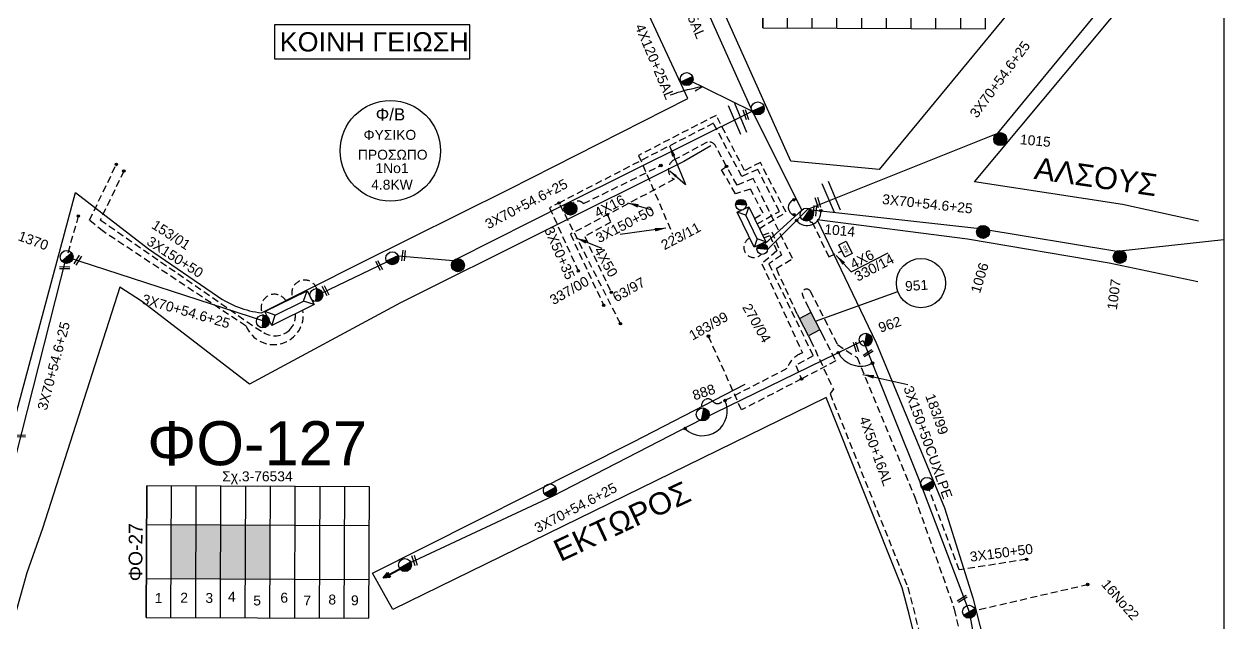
# Model space of a CAD drawing. Header units: millimetres. Extents: x 918 to 3138, y 719 to 1759.
# Drawn here: x 2747.2 to 2965.3, y 1529.2 to 1638 of the extents above; entities that cross this region are included whole.
import ezdxf
from ezdxf.enums import TextEntityAlignment as Align

# ---------------------------------------------------------------- set-up
doc = ezdxf.new("R2010")
doc.units = ezdxf.units.MM
doc.header["$LTSCALE"] = 0.5
doc.linetypes.add('DASHED', pattern=[19.05, 12.7, -6.35])
for name, color, linetype in [('Link Box 4 Διευθύνσεων', 7, 'Continuous'), ('Pillar OTE', 7, 'Continuous'), ('Άγνωστα', 7, 'Continuous'), ('Ασφαλειοκιβώτια Χ.Τ 9 αναχωρήσεων', 7, 'Continuous'), ('Γυμνά εναέρια ΧΤ και ΦΟΠ (3Φ)   4x50+16AL', 7, 'Continuous'), ('Εναέρια παροχή ΧΤ 4x16', 7, 'SYN_LINE'), ('Εναέρια ΧΤ 4Χ120+25AL', 7, 'SYN_LINE'), ('Επίτονοι', 7, 'Continuous'), ('Επιγραφές - Σχήματα', 7, 'Continuous'), ('Καλώδια ΧΤ   3x150+50AL', 7, 'DASHED'), ('Καλώδια ΧΤ   3x150+50CU', 7, 'DASHED'), ('Μηχανική τομή', 7, 'Continuous'), ('Στύλος Ξύλινος', 7, 'Continuous'), ('Στύλος Ξύλινος @ 1', 7, 'Continuous'), ('Στύλος ΦΜ', 7, 'Continuous'), ('Στύλος ΦΜ @ 1', 7, 'Continuous'), ('Συνδέσεις', 7, 'Continuous'), ('Συνεστραμμένα ΧΤ   3x70+54.6+25 AL', 7, 'SYN_LINE'), ('Τομή', 7, 'Continuous'), ('Υποσταθμός εναέριος 2 στύλων', 7, 'Continuous'), ('Υποσταθμός πόλεως', 7, 'Continuous'), ('Υπόβαθρο ΔΕΗ', 7, 'Continuous'), ('Υπόγεια καλώδια Παροχών ΧΤ   4x6', 7, 'DASHED')]:
    doc.layers.add(name, color=color, linetype=linetype)
doc.styles.add('ar', font='ARIAL.TTF')
doc.styles.add('arial', font='ARIAL.TTF')
doc.styles.get("Standard").update_dxf_attribs({"font": 'ARIAL.TTF'})
doc.linetypes.add('SYN_LINE', pattern='A,0.5,-0.0001,["/\\/\\/\\/",Standard,S=0.1,R=0,X=0,Y=-0.05],-0.25', length=0.7501)
doc.dimstyles.new('ISO-25', dxfattribs={"dimtxt": 2.5, "dimasz": 2.5, "dimexe": 1.25, "dimexo": 0.625, "dimtad": 1, "dimtxsty": 'Standard', "dimcen": 2.5, "dimadec": 0, "dimazin": 0, "dimtfac": 1, "dimtmove": 0, "dimatfit": 3, "dimfxl": 1, "dimarcsym": 0})

# ---------------------------------------------------------------- blocks, each defined once
blk = doc.blocks.new('ΑΣΦΑΛΕΙΟΚΙΒΩΤΙΟ ΥΠΟΣΤΑΘΜΟΥ 9 ΑΝΑΧΩΡΗΣΕΩΝ')
at = {"layer": 'Ασφαλειοκιβώτια Χ.Τ 9 αναχωρήσεων', "ltscale": 40}
for p, q in [((-23.8, 40.36), (24.02, 40.36)), ((-9.72, 40.36), (-9.72, -40.64)), ((9.94, 40.36), (9.94, -40.64)), ((-23.8, 31.36), (24.02, 31.36)), ((-23.8, 22.36), (24.02, 22.36)), ((-23.8, 13.36), (24.02, 13.36)), ((-23.8, 4.36), (24.02, 4.36)), ((-23.8, -4.64), (24.02, -4.64)), ((-23.8, -13.64), (24.02, -13.64)), ((-23.8, -22.64), (24.02, -22.64)), ((-23.8, -31.64), (24.02, -31.64))]:
    blk.add_line(p, q, dxfattribs=at)
at = {"layer": 'Ασφαλειοκιβώτια Χ.Τ 9 αναχωρήσεων'}
blk.add_lwpolyline([(-23.8, -40.64), (24.02, -40.64), (24.02, 40.36), (-23.8, 40.36)], close=True, dxfattribs=at)
for s, p in [('1', (-18.54, 37.25)), ('2', (-18.39, 27.98)), ('3', (-18.45, 18.85)), ('4', (-17.96, 10.67)), ('5', (-19.3, 1.44)), ('6', (-18.25, -8.4)), ('7', (-19.23, -16.79)), ('8', (-18.84, -25.86)), ('9', (-19.09, -34.08))]:
    blk.add_text(s, height=3.6, rotation=270, dxfattribs=at).set_placement(p)
at = {"layer": 'Ασφαλειοκιβώτια Χ.Τ 9 αναχωρήσεων', "ltscale": 40}
for tag, height, p in [('ΟΝΟΜΑ', 5, (-0.16, 44.31)), ('ΚΕΙΜΕΝΟ 1', 2, (17.06, 35.59)), ('ΚΕΙΜΕΝΟ 2', 2, (17.06, 26.88)), ('ΚΕΙΜΕΝΟ 3', 2, (17.06, 17.69)), ('ΚΕΙΜΕΝΟ 4', 2, (17.06, 8.71)), ('ΚΕΙΜΕΝΟ 5', 2, (17.06, -0.13)), ('ΚΕΙΜΕΝΟ 6', 2, (17.06, -9.05)), ('ΚΕΙΜΕΝΟ 7', 2, (17.06, -18.13)), ('ΚΕΙΜΕΝΟ 8', 2, (17.06, -26.85)), ('ΚΕΙΜΕΝΟ 9', 2, (17.06, -35.99)), ('ΣΧ', 2, (-0.1, -42.64))]:
    blk.add_attdef(tag, text='', height=height, dxfattribs=at).set_placement(p, align=Align.MIDDLE_CENTER)
blk = doc.blocks.new('ΜΗΧΑΝΙΚΗ ΤΟΜΗ')
at = {"layer": 'Μηχανική τομή', "ltscale": 40}
for p, q in [((-1.89, 0.78), (1.89, 0.78)), ((1.89, 0), (-1.89, 0))]:
    blk.add_line(p, q, dxfattribs=at)
blk = doc.blocks.new('ΥΠΑΡΧΩΝ ΤΣΙΜΕΝΤΕΝΙΟΣ ΣΤΥΛΟΣ')
at = {"layer": 'Στύλος ΦΜ'}
blk.add_hatch(color=7, dxfattribs=at).paths.add_polyline_path([(-1.29, -2.28, 0.574793), (2.62, 0, 0.268822), (1.3, 2.27)])
at = {"layer": 'Στύλος ΦΜ', "color": 7}
blk.add_line((-1.29, -2.28), (1.3, 2.27), dxfattribs=at)
blk.add_circle((0, 0), 2.62, dxfattribs=at)
at = {"layer": 'Στύλος ΦΜ', "flags": 4}
for tag, p in [('ΑΡΙΘΜΟΣ', (-4.68, 8.05)), ('ΤΥΠΟΣ', (-4.91, 3.03))]:
    blk.add_attdef(tag, p, '', height=4, dxfattribs=at)
blk = doc.blocks.new('ΥΠΑΡΧΩΝ ΞΥΛΙΝΟΣ ΣΤΥΛΟΣ')
at = {"layer": 'Στύλος Ξύλινος'}
h = blk.add_hatch(color=7, dxfattribs=at)
h.paths.add_polyline_path([(-2.62, 0, 0.270008), (-1.29, -2.28), (1.3, 2.27, 0.576266)])
h.paths.add_polyline_path([(-1.29, -2.28, 0.574793), (2.62, 0, 0.268822), (1.3, 2.27)])
at = {"layer": 'Στύλος Ξύλινος', "color": 7}
blk.add_line((-1.29, -2.28), (1.3, 2.27), dxfattribs=at)
blk.add_circle((0, 0), 2.62, dxfattribs=at)
at = {"layer": 'Στύλος Ξύλινος', "flags": 4}
for tag, p in [('ΑΡΙΘΜΟΣ', (-4.91, 8.6)), ('ΤΥΠΟΣ', (-4.85, 3.39))]:
    blk.add_attdef(tag, p, '', height=4, dxfattribs=at)
blk = doc.blocks.new('LINK BOX 4 ΑΝΑΧΩΡΗΣΕΩΝ')
at = {"layer": 'Link Box 4 Διευθύνσεων', "ltscale": 40}
blk.add_hatch(color=256, dxfattribs=at).paths.add_polyline_path([(-3.54, 0), (-3.54, -4.67), (3.54, -4.67), (3.54, 0)])
for p, q in [((-3.54, 0), (-5.33, 0)), ((5.33, 0), (3.54, 0)), ((-3.54, -4.67), (-5.33, -4.67)), ((5.33, -4.67), (3.54, -4.67))]:
    blk.add_line(p, q, dxfattribs=at)
blk.add_lwpolyline([(-3.54, -4.67), (-3.54, 0), (3.54, 0), (3.54, -4.67)], close=True, dxfattribs=at)
blk = doc.blocks.new('ΥΠΟΣΤΑΘΜΟΣ ΕΝΑΕΡΙΟΣ ΕΠΙ 2 ΣΤΥΛΩΝ')
at = {"layer": 'Υποσταθμός εναέριος 2 στύλων', "linetype": 'Continuous'}
for points in [[(-11.97, -2.11, 0.574793), (-8.45, -0.07, 0.268822), (-9.64, 1.98)], [(9.68, -2.15, 0.574793), (13.19, -0.1, 0.268822), (12.01, 1.95)]]:
    blk.add_hatch(color=256, dxfattribs=at).paths.add_polyline_path(points)
for p, q in [((-11.97, -2.11), (-9.64, 1.98)), ((9.68, -2.15), (12.01, 1.95))]:
    blk.add_line(p, q, dxfattribs=at)
for centre in [(-10.81, -0.07), (10.84, -0.1)]:
    blk.add_circle(centre, 2.36, dxfattribs=at)
at = {"layer": 'Υποσταθμός πόλεως', "linetype": 'Continuous', "ltscale": 40}
blk.add_lwpolyline([(-8.57, 2.82), (8.57, 2.82), (8.57, -2.82), (-8.57, -2.82)], close=True, dxfattribs=at)
for points in [[(-5.75, 0), (-8.57, 2.82)], [(-8.57, -2.82), (-5.75, 0)], [(-5.75, 0), (5.75, 0)], [(5.75, 0), (8.57, 2.82)], [(8.57, -2.82), (5.75, 0)]]:
    blk.add_lwpolyline(points, dxfattribs=at)
at = {"layer": 'Υποσταθμός εναέριος 2 στύλων', "ltscale": 40, "flags": 1}
for tag, p in [('ΜΕΤΑΣΧΗΜΑΤΙΣΜΟΣ', (14.09, 2.51)), ('ΙΣΧΥΣ', (14.07, -0.28)), ('ΑΡΙΘΜΟΣ', (14.19, -3))]:
    blk.add_attdef(tag, p, '', height=1.8, dxfattribs=at)
blk = doc.blocks.new('ΤΟΜΗ')
at = {"layer": 'Τομή', "ltscale": 40}
for p, q in [((-5.68, 0), (5.68, 0)), ((5.68, -2.33), (-5.68, -2.33))]:
    blk.add_line(p, q, dxfattribs=at)
blk = doc.blocks.new('_ΣΥΝΔΕΣΗ')
at = {"layer": 'Συνδέσεις', "linetype": 'SYN_LINE', "ltscale": 40}
blk.add_hatch(color=256, dxfattribs=at).paths.add_polyline_path([(0.5, -0.01, 1), (-0.5, -0.01, 1)])
at = {"layer": 'Συνδέσεις'}
blk.add_circle((0, -0.01), 0.5, dxfattribs=at)
blk = doc.blocks.new('ΕΠΙΤΟΝΟΣ')
at = {"layer": 'Επίτονοι', "lineweight": 40, "ltscale": 40}
blk.add_hatch(color=256, dxfattribs=at).paths.add_polyline_path([(-1.13, 6.47), (0, 9.1), (1.13, 6.47)])
for p, q in [((-1.13, 6.47), (0, 9.1)), ((1.13, 6.47), (-1.13, 6.47)), ((-1.13, 6.47), (0, 6.47)), ((0, 9.1), (1.13, 6.47)), ((0, 6.47), (0, 0))]:
    blk.add_line(p, q, dxfattribs=at)
blk = doc.blocks.new('PILLAR ΟΤΕ')
at = {"layer": 'Pillar OTE', "ltscale": 40}
blk.add_lwpolyline([(-3.31, 2.02), (3.39, 2.02), (3.39, -1.99), (-3.31, -1.99)], close=True, dxfattribs=at)
at = {"layer": 'Pillar OTE', "insert": (-1.81, 0.71), "char_height": 1.3575, "width": 109.961, "attachment_point": 1}
blk.add_mtext('{\\fArial|b1|i0|c161|p34;OTE}', dxfattribs=at)

msp = doc.modelspace()

# ---------------------------------------------------------------- hatches: boundary and pattern name
at = {"layer": 'Ασφαλειοκιβώτια Χ.Τ 9 αναχωρήσεων', "ltscale": 40}
for color, points in [(6, [(2773.98, 1547.03), (2773.94, 1537.21), (2778.44, 1537.19), (2778.48, 1547.02)]), (151, [(2778.48, 1547.02), (2778.44, 1537.19), (2782.94, 1537.17), (2782.98, 1547)]), (30, [(2782.98, 1547), (2782.94, 1537.17), (2787.44, 1537.15), (2787.48, 1546.98)]), (133, [(2787.48, 1546.98), (2787.44, 1537.15), (2791.94, 1537.13), (2791.98, 1546.96)])]:
    msp.add_hatch(color=color, dxfattribs=at).paths.add_polyline_path(points)

# ---------------------------------------------------------------- linework, layer by layer
at = {"layer": 'Άγνωστα', "color": 30, "linetype": 'DASHED', "ltscale": 0.2}
for points in [[(2787.57, 1583.1), (2761.64, 1600.29), (2759.12, 1602.34), (2763.98, 1612.47)], [(2853.25, 1603.34), (2853.87, 1602), (2849.13, 1599.37), (2853.94, 1589.23)]]:
    msp.add_lwpolyline(points, dxfattribs=at)
at = {"layer": 'Άγνωστα', "color": 133, "linetype": 'DASHED', "ltscale": 0.2}
for points in [[(2765.34, 1611.27), (2761.08, 1602.39), (2789.3, 1582.86), (2790.78, 1581.93, 0.342724), (2795.44, 1582.37, 0.235042), (2796.53, 1585.34)], [(2881.67, 1599.16), (2882.75, 1599.58), (2884.03, 1596.75), (2881.31, 1594.43), (2888.71, 1578.25), (2888.31, 1578.07, 0.206202), (2885.89, 1575.39), (2873.74, 1569.13, -0.291913), (2872.67, 1569.23, -0.02101), (2872.24, 1569.59, 0.340449), (2870.94, 1569.71, 0.358329), (2870.45, 1568.22, -1.310172)]]:
    msp.add_lwpolyline(points, format="xyb", dxfattribs=at)
at = {"layer": 'Άγνωστα', "color": 2, "linetype": 'DASHED', "ltscale": 0.2}
for points in [[(2844.77, 1605.64), (2842.73, 1604.61), (2847.96, 1593.13)], [(2855.62, 1583.55), (2844.46, 1605.49)]]:
    msp.add_lwpolyline(points, dxfattribs=at)
at = {"layer": 'Άγνωστα', "color": 6, "linetype": 'DASHED', "ltscale": 0.2}
for points in [[(2881.45, 1599.61), (2883.11, 1600.26), (2884.88, 1595.98), (2882.57, 1594.39), (2890.65, 1577.73), (2887.48, 1575.94), (2888.53, 1573.5)], [(2892.27, 1581.61), (2894.76, 1576.77), (2888.53, 1573.5), (2877.63, 1567.88), (2871.62, 1581.28)]]:
    msp.add_lwpolyline(points, dxfattribs=at)
at = {"layer": 'Άγνωστα', "color": 151, "linetype": 'DASHED', "ltscale": 0.2}
msp.add_lwpolyline([(2796.05, 1588.24, -1.027653), (2800.42, 1589.9)], format="xyb", dxfattribs=at)
at = {"layer": 'Άγνωστα', "color": 133, "linetype": 'DASHED', "ltscale": 0.2}
msp.add_lwpolyline([(2918.99, 1531.2), (2940.54, 1536.16)], dxfattribs=at)
at = {"layer": 'Άγνωστα', "color": 30, "linetype": 'DASHED', "ltscale": 0.2}
msp.add_arc((2792.58, 1585.14), 5.4, 202.1603, 9.3032, dxfattribs=at)
at = {"layer": 'Γυμνά εναέρια ΧΤ και ΦΟΠ (3Φ)   4x50+16AL', "color": 85, "linetype": 'SYN_LINE', "ltscale": 10}
msp.add_lwpolyline([(2888.63, 1604.21), (2881.81, 1598)], dxfattribs=at)
at = {"layer": 'Γυμνά εναέρια ΧΤ και ΦΟΠ (3Φ)   4x50+16AL', "color": 1, "linetype": 'DASHED', "ltscale": 0.2}
msp.add_lwpolyline([(2889.84, 1586.36), (2888.77, 1588.64, -0.938876), (2890.1, 1589.51), (2895.06, 1579.74), (2898.65, 1577.37), (2909.13, 1552.01), (2916.31, 1531.67), (2920.64, 1512.21), (2920.78, 1511.35, 0.376553), (2922.58, 1509.86, 0.107262), (2924.11, 1510.24, -0.595527), (2929.38, 1505.77)], format="xyb", dxfattribs=at)
at = {"layer": 'Γυμνά εναέρια ΧΤ και ΦΟΠ (3Φ)   4x50+16AL', "color": 27, "linetype": 'DASHED', "ltscale": 0.2}
msp.add_lwpolyline([(2890.19, 1580.55), (2894.32, 1571.65), (2893.72, 1570.85), (2907.87, 1535.66), (2918.71, 1492.89), (2929.29, 1495.23), (2928.31, 1499.78), (2929.05, 1500.72), (2929.74, 1502.94)], dxfattribs=at)
at = {"layer": 'Γυμνά εναέρια ΧΤ και ΦΟΠ (3Φ)   4x50+16AL', "color": 133, "ltscale": 40}
msp.add_lwpolyline([(2899.77, 1580.51), (2910.17, 1554.49), (2918.99, 1531.2)], dxfattribs=at)
at = {"layer": 'Εναέρια παροχή ΧΤ 4x16', "color": 30, "linetype": 'DASHED', "ltscale": 0.2}
msp.add_lwpolyline([(2879.99, 1602.64), (2881.56, 1603.6), (2879.27, 1607.98), (2876.54, 1607.16), (2873.99, 1611.52), (2874.9, 1612.13)], dxfattribs=at)
at = {"layer": 'Εναέρια ΧΤ 4Χ120+25AL', "color": 85, "ltscale": 15}
msp.add_line((2879.52, 1622.18), (2867.66, 1627.98), dxfattribs=at)
at = {"layer": 'Επιγραφές - Σχήματα', "color": 7, "linetype": 'DASHED', "ltscale": 0.2}
msp.add_line((2757.08, 1603.1), (2754.96, 1595.67), dxfattribs=at)
at = {"layer": 'Επιγραφές - Σχήματα', "ltscale": 0.2}
msp.add_line((2891.05, 1583.99), (2906.05, 1589.4), dxfattribs=at)
at = {"layer": 'Επιγραφές - Σχήματα', "color": 173}
msp.add_line((2918.99, 1531.2), (2923.71, 1505.69), dxfattribs=at)
at = {"layer": 'Επιγραφές - Σχήματα'}
msp.add_lwpolyline([(936.87, 1745.25), (2965.33, 1745.25), (2965.33, 743.52), (936.87, 743.52)], close=True, dxfattribs=at)
at = {"layer": 'Επιγραφές - Σχήματα', "color": 190}
msp.add_lwpolyline([(2792.73, 1631.67), (2828.24, 1631.67), (2828.24, 1637.84), (2792.73, 1637.84)], close=True, dxfattribs=at)
at = {"layer": 'Επιγραφές - Σχήματα', "color": 7, "linetype": 'DASHED', "ltscale": 0.2}
msp.add_lwpolyline([(2848.89, 1605.36), (2862.97, 1612.28)], dxfattribs=at)
at = {"layer": 'Επιγραφές - Σχήματα', "color": 202}
msp.add_circle((2813.79, 1614.95), 9.13, dxfattribs=at)
at = {"layer": 'Επιγραφές - Σχήματα'}
msp.add_circle((2910.25, 1590.92), 4.47, dxfattribs=at)
at = {"layer": 'Επιγραφές - Σχήματα', "color": 7, "linetype": 'DASHED', "ltscale": 0.2}
msp.add_arc((2847.91, 1604.56), 1.26, 39.5481, 132.4992, dxfattribs=at)
at = {"layer": 'Επιγραφές - Σχήματα', "ltscale": 0.2}
for centre, radius, start, end in [((2887.58, 1604.65), 1.46, 106.1755, 256.6377), ((2889.57, 1603.84), 2.47, 218.5793, 4.9679), ((2899.26, 1580.39), 4.57, 205.9177, 298.7081), ((2870.52, 1567.69), 4.51, 225.4257, 24.9833)]:
    msp.add_arc(centre, radius, start, end, dxfattribs=at)
at = {"layer": 'Επιγραφές - Σχήματα', "color": 133, "linetype": 'DASHED', "ltscale": 0.2}
msp.add_arc((2879.88, 1597.41), 1.83, 114.1101, 317.0045, dxfattribs=at)
at = {"layer": 'Επιγραφές - Σχήματα', "color": 6, "linetype": 'DASHED', "ltscale": 0.2}
msp.add_arc((2792.72, 1586.47), 2.42, 28.7946, 213.5465, dxfattribs=at)
at = {"layer": 'Επιγραφές - Σχήματα', "color": 7, "linetype": 'Continuous', "ltscale": 0.2}
msp.add_spline([(2864.68, 1625.12), (2869.26, 1626.42), (2870.47, 1626.61), (2869.23, 1625.79)], degree=3, dxfattribs=at)
at = {"layer": 'Καλώδια ΧΤ   3x150+50AL', "color": 2, "linetype": 'DASHED', "ltscale": 0.2}
msp.add_lwpolyline([(2880.45, 1601.7), (2884.52, 1603.95), (2880.58, 1611.58), (2877.68, 1610.3), (2872.51, 1619.96), (2844.77, 1605.64)], dxfattribs=at)
at = {"layer": 'Καλώδια ΧΤ   3x150+50AL', "color": 30, "linetype": 'DASHED', "ltscale": 0.2}
msp.add_lwpolyline([(2887.76, 1585.3), (2883.95, 1593.54), (2886.89, 1595.38), (2879.75, 1609.91), (2876.82, 1608.73), (2874.9, 1612.13), (2872.89, 1615.85, 0.33879), (2871.38, 1616.53), (2865.39, 1613.31, 0.597169), (2865.39, 1609.77), (2846.52, 1599.79), (2852.58, 1586.88)], format="xyb", dxfattribs=at)
at = {"layer": 'Καλώδια ΧΤ   3x150+50AL', "color": 133, "ltscale": 0.2}
msp.add_lwpolyline([(2929.44, 1540.73), (2917.21, 1538.79), (2911.76, 1553.33)], dxfattribs=at)
at = {"layer": 'Καλώδια ΧΤ   3x150+50CU', "color": 1, "ltscale": 0.2}
msp.add_lwpolyline([(2885.73, 1603.78), (2881.05, 1612.84), (2878.18, 1611.36), (2873.01, 1621.39), (2858.92, 1614.12), (2858.92, 1614.12), (2865.1, 1599.83)], dxfattribs=at)
at = {"layer": 'Καλώδια ΧΤ   3x150+50CU', "color": 7, "ltscale": 0.2}
msp.add_lwpolyline([(2880.87, 1600.83), (2885.73, 1603.78)], dxfattribs=at)
at = {"layer": 'Συνεστραμμένα ΧΤ   3x70+54.6+25 AL', "color": 85, "ltscale": 15}
msp.add_lwpolyline([(2854.79, 1674.26), (2868.17, 1647.58), (2879.54, 1622.13), (2888.58, 1604.17)], dxfattribs=at)
at = {"layer": 'Συνεστραμμένα ΧΤ   3x70+54.6+25 AL', "color": 133, "ltscale": 20}
for points in [[(2889.66, 1604.32), (2924.22, 1618.17), (2960.85, 1662.67)], [(2816.46, 1539.69), (2843.29, 1552.18), (2870.41, 1566.19), (2899.77, 1580.51)]]:
    msp.add_lwpolyline(points, dxfattribs=at)
at = {"layer": 'Συνεστραμμένα ΧΤ   3x70+54.6+25 AL', "color": 151, "ltscale": 20}
msp.add_lwpolyline([(2825.9, 1595.33), (2846.04, 1605.52), (2879.54, 1622.13)], dxfattribs=at)
at = {"layer": 'Συνεστραμμένα ΧΤ   3x70+54.6+25 AL', "color": 5, "ltscale": 10}
msp.add_lwpolyline([(2882.37, 1597.05), (2889.66, 1604.32)], dxfattribs=at)
at = {"layer": 'Συνεστραμμένα ΧΤ   3x70+54.6+25 AL', "color": 5, "ltscale": 20}
msp.add_lwpolyline([(2889.87, 1604.29), (2920.93, 1600.86), (2945.83, 1596.72), (2965.33, 1598.86)], dxfattribs=at)
at = {"layer": 'Συνεστραμμένα ΧΤ   3x70+54.6+25 AL', "color": 6, "ltscale": 20}
msp.add_lwpolyline([(2720.43, 1466.74), (2728.5, 1496.82), (2736.46, 1524.05), (2745.86, 1559.91), (2754.96, 1595.67), (2790.73, 1584.05)], dxfattribs=at)
at = {"layer": 'Συνεστραμμένα ΧΤ   3x70+54.6+25 AL', "color": 151, "ltscale": 15}
msp.add_lwpolyline([(2801.29, 1589.1), (2813.17, 1594.76)], dxfattribs=at)
at = {"layer": 'Συνεστραμμένα ΧΤ   3x70+54.6+25 AL', "color": 151, "ltscale": 10}
msp.add_lwpolyline([(2815.22, 1595.9), (2825.27, 1595.02)], dxfattribs=at)
at = {"layer": 'Υπόβαθρο ΔΕΗ'}
for points in [[(2681.85, 1487.72), (2719.37, 1476.27), (2720.43, 1476.1), (2731.35, 1515.14), (2741.69, 1552.11), (2756.54, 1607.4), (2769.86, 1597.12), (2782.35, 1588.55, 0.11908), (2790.35, 1585.5), (2808.3, 1594.55), (2835.38, 1607.96), (2867.87, 1624.48), (2843.53, 1676.77), (2833.38, 1696.99, 0.097629), (2809.16, 1728.23), (2803.74, 1731.67), (2793.4, 1736.24), (2780.03, 1743.26)], [(2872.05, 1615.86), (2867.15, 1612.99), (2815.65, 1587.31), (2788.2, 1572.57), (2768.55, 1587.64), (2764.64, 1590.2), (2750.58, 1546.31), (2747.71, 1538.28), (2727.28, 1465.41), (2722.17, 1448.14), (2720.02, 1438.69, 0.681484), (2724.63, 1435.55, -0.01881), (2728.21, 1437.8, -0.116382), (2734.54, 1439.69, -0.160302), (2764.84, 1434.06, -0.060772), (2781.21, 1424.07), (2815.34, 1400.03, 0.129566), (2845.07, 1392.33, 0.095179), (2869.71, 1399.86, -0.008073), (2881.79, 1406.01), (2908, 1426.7), (2926.68, 1441.88), (2929.7, 1444.17)]]:
    msp.add_lwpolyline(points, format="xyb", dxfattribs=at)
for points in [[(2960.39, 1681.54), (2902.62, 1611.57), (2886.58, 1613.05), (2862.56, 1666.66), (2914.44, 1735.21), (2920.5, 1743.38)], [(2960.67, 1602.16), (2946.86, 1605.18), (2919.96, 1609.29), (2960.9, 1658.33)], [(2960.55, 1591.12), (2944.48, 1594.54), (2918.73, 1598.9), (2891.38, 1602.42), (2902.09, 1580.09), (2914.5, 1550.11), (2919.7, 1533.73), (2926.08, 1508.33), (2926.59, 1506.37), (2960.2, 1504.71)], [(2897.59, 1592.98), (2904.27, 1596.43)], [(2814.23, 1531.62), (2810.53, 1538.23), (2857.97, 1562.1), (2878.32, 1572.54)], [(2929.7, 1444.17), (2908.13, 1530.74), (2906.83, 1535.54), (2893.01, 1570.15), (2814.23, 1531.62)]]:
    msp.add_lwpolyline(points, dxfattribs=at)
at = {"layer": 'Υπόγεια καλώδια Παροχών ΧΤ   4x6', "color": 7, "linetype": 'DASHED', "ltscale": 0.2}
msp.add_lwpolyline([(2890, 1602.32, 0.483085), (2890.48, 1601.99), (2893.51, 1595.68), (2895.84, 1596.79)], format="xyb", dxfattribs=at)

# ---------------------------------------------------------------- block references
at = {"layer": 'Link Box 4 Διευθύνσεων', "xscale": 0.4999999999999999, "yscale": 0.4999999999999999, "zscale": 0.4999999999999999, "rotation": 117.0771704093769}
msp.add_blockref('LINK BOX 4 ΑΝΑΧΩΡΗΣΕΩΝ', (2888.98, 1582.92), dxfattribs=at)
at = {"layer": 'Pillar OTE', "xscale": 0.375, "yscale": 0.375, "zscale": 0.375, "rotation": 295.6252003486994}
msp.add_blockref('PILLAR ΟΤΕ', (2896.53, 1597.1), dxfattribs=at)
at = {"layer": 'Ασφαλειοκιβώτια Χ.Τ 9 αναχωρήσεων'}
for p, xscale, yscale, zscale, rotation, values in [((2901.72, 1649.09), 0.4999999999999998, 0.4999999999999998, 0.4999999999999998, 89.70135055606067, {'ΟΝΟΜΑ': 'ΦΟ - 122'}), ((2789.64, 1542), 0.4999999999999997, 0.4999999999999997, 0.4999999999999997, 89.75847880701376, {'ΟΝΟΜΑ': 'ΦΟ-27'})]:
    msp.add_blockref('ΑΣΦΑΛΕΙΟΚΙΒΩΤΙΟ ΥΠΟΣΤΑΘΜΟΥ 9 ΑΝΑΧΩΡΗΣΕΩΝ', p, dxfattribs=dict(at, xscale=xscale, yscale=yscale, zscale=zscale, rotation=rotation)).add_auto_attribs(values)
at = {"layer": 'Επίτονοι', "xscale": 0.4499999999996663, "yscale": 0.4499999999996663, "zscale": 0.4499999999996663, "rotation": 118.5415080542838}
msp.add_blockref('ΕΠΙΤΟΝΟΣ', (2816.1, 1539.3), dxfattribs=at)
at = {"layer": 'Μηχανική τομή'}
for p, xscale, yscale, zscale, rotation in [((2878.6, 1621.57), 0.4999999999999994, 0.4999999999999994, 0.4999999999999994, 107.4685985213119), ((2891.7, 1605.63), 0.4999999999999994, 0.4999999999999994, 0.4999999999999994, 107.4685985213119), ((2891.16, 1604.04), 0.4999999999999995, 0.4999999999999995, 0.4999999999999995, 85.07081236176089), ((2816, 1595.93), 0.5000000000000694, 0.5000000000000694, 0.5000000000000694, 263.880652633037), ((2756.8, 1595.2), 0.500000000000199, 0.500000000000199, 0.500000000000199, 238.0289463807884), ((2811.58, 1594.02), 0.500000000000021, 0.500000000000021, 0.500000000000021, 297.55807681394), ((2754.58, 1593.5), 0.4999999999999997, 0.4999999999999997, 0.4999999999999997, 359.0124569363024), ((2801.85, 1589.46), 0.500000000000021, 0.500000000000021, 0.500000000000021, 297.55807681394), ((2898.64, 1579.36), 0.4999999999999995, 0.4999999999999995, 0.4999999999999995, 107.4685985213119), ((2900.75, 1578.02), 0.4999999999999995, 0.4999999999999995, 0.4999999999999995, 32.19038683362808), ((2746.51, 1562.94), 0.4999999999999997, 0.4999999999999997, 0.4999999999999997, 359.0124569363024), ((2818.38, 1540.57), 0.4999999999999994, 0.4999999999999994, 0.4999999999999994, 107.4685985213119), ((2917.86, 1533.38), 0.4999999999999995, 0.4999999999999995, 0.4999999999999995, 32.19038683362808)]:
    msp.add_blockref('ΜΗΧΑΝΙΚΗ ΤΟΜΗ', p, dxfattribs=dict(at, xscale=xscale, yscale=yscale, zscale=zscale, rotation=rotation))
at = {"layer": 'Στύλος Ξύλινος @ 1', "ltscale": 40}
ref = msp.add_blockref('ΥΠΑΡΧΩΝ ΞΥΛΙΝΟΣ ΣΤΥΛΟΣ', (2924.65, 1617.07), dxfattribs=dict(at, xscale=0.4499999999998179, yscale=0.4499999999998179, zscale=0.4499999999998179, rotation=354.6044782734226))
ref.add_attrib('ΤΥΠΟΣ', '1015', (2928.18, 1616.17), dxfattribs={"layer": 'Στύλος Ξύλινος', "height": 1.8, "rotation": 354.6045, "flags": 4})
at = {"layer": 'Στύλος Ξύλινος @ 1', "ltscale": 40, "xscale": 0.4499999999998179, "yscale": 0.4499999999998179, "zscale": 0.4499999999998179, "rotation": 73.05107294189526}
for p in [(2846.52, 1604.44), (2826.08, 1594.16)]:
    msp.add_blockref('ΥΠΑΡΧΩΝ ΞΥΛΙΝΟΣ ΣΤΥΛΟΣ', p, dxfattribs=at)
at = {"layer": 'Στύλος Ξύλινος @ 1', "ltscale": 40}
ref = msp.add_blockref('ΥΠΑΡΧΩΝ ΞΥΛΙΝΟΣ ΣΤΥΛΟΣ', (2921.53, 1600.22), dxfattribs=dict(at, xscale=0.4499999999998179, yscale=0.4499999999998179, zscale=0.4499999999998179, rotation=73.05107294189526))
ref.add_attrib('ΤΥΠΟΣ', '1006', (2920.96, 1588.93), dxfattribs={"layer": 'Στύλος Ξύλινος', "height": 1.8, "rotation": 73.0511, "flags": 4})
ref = msp.add_blockref('ΥΠΑΡΧΩΝ ΞΥΛΙΝΟΣ ΣΤΥΛΟΣ', (2946.39, 1595.68), dxfattribs=dict(at, xscale=0.4499999999998179, yscale=0.4499999999998179, zscale=0.4499999999998179, rotation=82.56803306647703))
ref.add_attrib('ΤΥΠΟΣ', '1007', (2945.85, 1585.97), dxfattribs={"layer": 'Στύλος Ξύλινος', "height": 1.8, "rotation": 82.568, "flags": 4})
at = {"layer": 'Στύλος ΦΜ @ 1', "ltscale": 40}
for p, xscale, yscale, zscale, rotation in [((2867.66, 1627.98), 0.449999999999818, 0.449999999999818, 0.449999999999818, 323.95426947728), ((2880.59, 1622.66), 0.449999999999818, 0.449999999999818, 0.449999999999818, 323.95426947728), ((2814.15, 1595.42), 0.449999999999818, 0.449999999999818, 0.449999999999818, 323.95426947728), ((2911.35, 1554.43), 0.4499999999998181, 0.4499999999998181, 0.4499999999998181, 329.4999534400037), ((2842.8, 1553.25), 0.4499999999998181, 0.4499999999998181, 0.4499999999998181, 329.4999534400037), ((2816.46, 1539.69), 0.4499999999998181, 0.4499999999998181, 0.4499999999998181, 329.4999534400037), ((2918.99, 1531.2), 0.4499999999998181, 0.4499999999998181, 0.4499999999998181, 329.4999534400037)]:
    msp.add_blockref('ΥΠΑΡΧΩΝ ΤΣΙΜΕΝΤΕΝΙΟΣ ΣΤΥΛΟΣ', p, dxfattribs=dict(at, xscale=xscale, yscale=yscale, zscale=zscale, rotation=rotation))
ref = msp.add_blockref('ΥΠΑΡΧΩΝ ΤΣΙΜΕΝΤΕΝΙΟΣ ΣΤΥΛΟΣ', (2889.44, 1603.36), dxfattribs=dict(at, xscale=0.449999999999818, yscale=0.449999999999818, zscale=0.449999999999818, rotation=354.8892472082639))
ref.add_attrib('ΤΥΠΟΣ', '1014', (2892.62, 1599.84), dxfattribs={"layer": 'Στύλος ΦΜ', "height": 1.8, "rotation": 354.8892, "flags": 4})
ref = msp.add_blockref('ΥΠΑΡΧΩΝ ΤΣΙΜΕΝΤΕΝΙΟΣ ΣΤΥΛΟΣ', (2754.96, 1595.67), dxfattribs=dict(at, xscale=0.449999999999818, yscale=0.449999999999818, zscale=0.449999999999818, rotation=339.9187535367751))
ref.add_attrib('ΤΥΠΟΣ', '1370', (2745.97, 1598.75), dxfattribs={"layer": 'Στύλος ΦΜ', "height": 1.8, "rotation": 339.9188, "flags": 4})
ref = msp.add_blockref('ΥΠΑΡΧΩΝ ΤΣΙΜΕΝΤΕΝΙΟΣ ΣΤΥΛΟΣ', (2900.2, 1580.62), dxfattribs=dict(at, xscale=0.4499999999998181, yscale=0.4499999999998181, zscale=0.4499999999998181, rotation=18.55437712953695))
ref.add_attrib('ΤΥΠΟΣ', '962', (2902.87, 1581.89), dxfattribs={"layer": 'Στύλος ΦΜ', "height": 1.8, "rotation": 18.5544, "flags": 4})
ref = msp.add_blockref('ΥΠΑΡΧΩΝ ΤΣΙΜΕΝΤΕΝΙΟΣ ΣΤΥΛΟΣ', (2870.58, 1567.05), dxfattribs=dict(at, xscale=0.4499999999998181, yscale=0.4499999999998181, zscale=0.4499999999998181, rotation=18.55437712953695))
ref.add_attrib('ΤΥΠΟΣ', '888', (2869.07, 1569.59), dxfattribs={"layer": 'Στύλος ΦΜ', "height": 1.8, "rotation": 18.5544, "flags": 4})
at = {"layer": 'Συνδέσεις', "xscale": 0.4500000000002728, "yscale": 0.4500000000002728, "zscale": 0.4500000000002728}
for p in [(2763.99, 1612.48), (2862.96, 1612.29), (2874.9, 1612.14), (2765.35, 1611.28), (2844.46, 1605.49), (2887.17, 1606.06), (2757.08, 1603.1), (2853.25, 1603.35), (2887.16, 1603.34), (2892.04, 1604.06), (2887.64, 1602.31), (2847.96, 1593.14), (2853.95, 1589.24), (2852.58, 1586.88), (2855.62, 1583.55), (2871.62, 1581.28), (2895.21, 1578.29), (2901.43, 1576.38), (2888.53, 1573.5), (2874.61, 1569.58), (2867.35, 1564.49), (2929.44, 1540.73), (2940.54, 1536.16)]:
    msp.add_blockref('_ΣΥΝΔΕΣΗ', p, dxfattribs=at)
at = {"layer": 'Τομή', "xscale": 0.5, "yscale": 0.5, "zscale": 0.5, "rotation": 113.1530009603787}
for p in [(2876.37, 1620.51), (2893.4, 1606.36)]:
    msp.add_blockref('ΤΟΜΗ', p, dxfattribs=at)
at = {"layer": 'Υποσταθμός εναέριος 2 στύλων'}
for p, xscale, yscale, zscale, rotation in [((2879.44, 1601.11), 0.4124086278976814, 0.4124086278976814, 0.4124086278976814, 115.7893280557003), ((2795.46, 1586.38), 0.4999999999999999, 0.4999999999999999, 0.4999999999999999, 26.20610165512867)]:
    msp.add_blockref('ΥΠΟΣΤΑΘΜΟΣ ΕΝΑΕΡΙΟΣ ΕΠΙ 2 ΣΤΥΛΩΝ', p, dxfattribs=dict(at, xscale=xscale, yscale=yscale, zscale=zscale, rotation=rotation))

# ---------------------------------------------------------------- texts
at = {"layer": 'Άγνωστα', "ltscale": 40, "char_height": 1.8, "width": 17.1868, "attachment_point": 1, "style": 'arial'}
for s, insert, rotation in [('3X50+35', (2843.38, 1601.37), 293.5808), ('3X150+50', (2770.31, 1599.54), 327.1811), ('4X50', (2852.32, 1597.79), 299.7387), ('3X150+50CUXLPE', (2908.73, 1572.46), 289.7178)]:
    msp.add_mtext(s, dxfattribs=dict(at, insert=insert, rotation=rotation))
at = {"layer": 'Γυμνά εναέρια ΧΤ και ΦΟΠ (3Φ)   4x50+16AL', "ltscale": 40, "char_height": 1.8, "width": 17.1868, "attachment_point": 1, "style": 'arial'}
for s, insert, rotation in [('4X120+25AL', (2865.48, 1649.27), 292.8953), ('4X120+25AL', (2859.88, 1638.24), 292.8953), ('4X50+16AL', (2900.68, 1566.92), 289.7999)]:
    msp.add_mtext(s, dxfattribs=dict(at, insert=insert, rotation=rotation))
at = {"layer": 'Εναέρια παροχή ΧΤ 4x16', "ltscale": 20, "char_height": 1.8, "width": 17.1868, "attachment_point": 1, "rotation": 27.7444, "style": 'arial'}
for s, insert in [('4X16', (2850.64, 1604.33)), ('223/11', (2862.77, 1598.47)), ('4X6', (2897.13, 1595)), ('330/14', (2897.92, 1592.74))]:
    msp.add_mtext(s, dxfattribs=dict(at, insert=insert))
at = {"layer": 'Επιγραφές - Σχήματα', "color": 1, "style": 'ar'}
for s, height, p in [('Φ/Β', 2.2, (2813.82, 1621.61)), ('ΦΥΣΙΚΟ ', 1.8, (2814.06, 1617.85)), ('1No1', 1.8, (2814.1, 1611.79)), ('4.8KW', 1.8, (2814.09, 1608.8))]:
    msp.add_text(s, height=height, dxfattribs=at).set_placement(p, align=Align.MIDDLE)
at = {"layer": 'Επιγραφές - Σχήματα', "color": 190, "insert": (2793.68, 1636.5), "char_height": 3.5, "width": 35.1311, "attachment_point": 1}
msp.add_mtext('KOINH ΓΕΙΩΣΗ', dxfattribs=at)
at = {"layer": 'Επιγραφές - Σχήματα', "color": 1, "insert": (2807.91, 1615.14), "char_height": 1.8, "width": 12.958, "attachment_point": 1}
msp.add_mtext('ΠΡΟΣΩΠΟ', dxfattribs=at)
at = {"layer": 'Επιγραφές - Σχήματα', "char_height": 4, "width": 15.1545, "attachment_point": 1}
for s, insert, rotation in [('ΑΛΣΟΥΣ', (2931.23, 1613.83), 351.8268), ('ΕΚΤΩΡΟΣ', (2843, 1543.84), 25.0355)]:
    msp.add_mtext(s, dxfattribs=dict(at, insert=insert, rotation=rotation))
at = {"layer": 'Επιγραφές - Σχήματα', "ltscale": 40, "char_height": 1.8, "width": 17.1868, "attachment_point": 1, "style": 'arial'}
for s, insert, rotation in [('153/01', (2771.21, 1602.52), 327.1811), ('337/00', (2842.54, 1588.45), 29.7387), ('63/97', (2853.97, 1588.95), 29.7387), ('951', (2907.3, 1591.24), 3.9372), ('270/04', (2879.26, 1587.44), 299.7387), ('183/99', (2867.84, 1582.01), 29.7387), ('183/99', (2912.69, 1571.03), 289.7178), ('16Νο22', (2944.27, 1537.3), 311.1263)]:
    msp.add_mtext(s, dxfattribs=dict(at, insert=insert, rotation=rotation))
at = {"layer": 'Επιγραφές - Σχήματα', "ltscale": 40, "insert": (2769.6, 1565.82), "char_height": 8, "width": 17.8089, "attachment_point": 1, "style": 'arial'}
msp.add_mtext('ΦO-127', dxfattribs=at)
at = {"layer": 'Επιγραφές - Σχήματα', "ltscale": 0.2, "insert": (2783.24, 1556.71), "char_height": 1.8, "width": 29.9818, "attachment_point": 1}
msp.add_mtext('Σχ.3-76534', dxfattribs=at)
at = {"layer": 'Καλώδια ΧΤ   3x150+50AL', "ltscale": 40, "char_height": 1.8, "width": 17.1868, "attachment_point": 1, "style": 'arial'}
for s, insert, rotation in [('3Χ150+50', (2850.9, 1599.74), 27.4308), ('3X150+50', (2919.03, 1542.06), 7.4843)]:
    msp.add_mtext(s, dxfattribs=dict(at, insert=insert, rotation=rotation))
at = {"layer": 'Συνεστραμμένα ΧΤ   3x70+54.6+25 AL', "ltscale": 40, "char_height": 1.8, "width": 17.1868, "attachment_point": 1, "style": 'arial'}
for insert, rotation in [((2918.97, 1621.83), 53.5749), ((2830.78, 1602.27), 27.7444), ((2903.32, 1607.09), 353.9121), ((2768.99, 1588.96), 343.9197), ((2749.6, 1568.14), 75.0436), ((2839.75, 1547.06), 27.7444)]:
    msp.add_mtext('3X70+54.6+25', dxfattribs=dict(at, insert=insert, rotation=rotation))

# ---------------------------------------------------------------- leaders
at = {"layer": 'Επιγραφές - Σχήματα', "ltscale": 40}
for points, override in [([(2864.54, 1615.85), (2867.46, 1608.86)], {"dimasz": 2, "dimtad": 0}), ([(2864.59, 1611.3), (2867.46, 1608.86)], {"dimasz": 1.5, "dimtad": 0}), ([(2856.91, 1605.51), (2861.37, 1604.22)], {"dimasz": 2, "dimtad": 0}), ([(2847.54, 1599.12), (2852.21, 1597.29)], {"dimasz": 2, "dimtad": 0}), ([(2863.88, 1600.88), (2855.57, 1599.74)], {"dimasz": 2, "dimtad": 0}), ([(2894.86, 1595.95), (2897.59, 1592.98)], {"dimasz": 2, "dimtad": 0}), ([(2899.7, 1574.31), (2907.89, 1572.49)], {"dimasz": 2, "dimtad": 0})]:
    msp.add_leader(points, dimstyle='ISO-25', override=override, dxfattribs=at)

doc.saveas('drawing.dxf')
